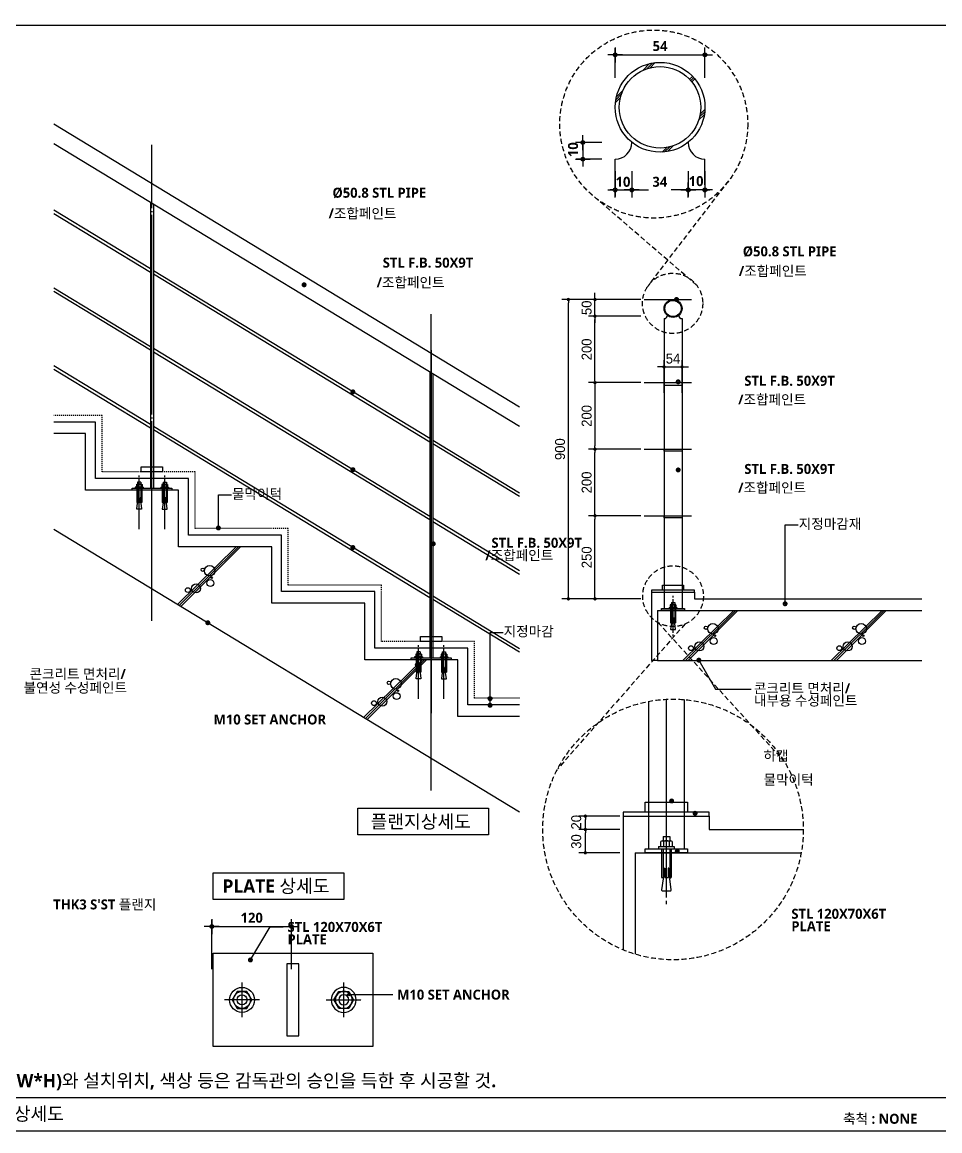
# Model space of a CAD drawing. Header units: millimetres. Extents: x 200 to 163856, y 0 to 163394.
# Drawn here: x 36280 to 39039, y 200 to 3533 of the extents above; entities that cross this region are included whole.
import ezdxf
from ezdxf.enums import TextEntityAlignment as Align

# ---------------------------------------------------------------- set-up
doc = ezdxf.new("R2010")
doc.units = ezdxf.units.MM
doc.header["$LTSCALE"] = 10
for name, pattern in [('CEN', [62, 60, -1, 0, -1]), ('HID', [2.3, 1.5, -0.8]), ('HIDDEN', [2, 1, -1])]:
    doc.linetypes.add(name, pattern=pattern)
doc.layers.get('DEFPOINTS').update_dxf_attribs({"color": 181})
for name, color, linetype in [('A-ANNO-GRA1', 7, 'Continuous'), ('A-ANNO-TEXT010', 7, 'Continuous'), ('A-ANNO-TEXT1', 7, 'Continuous'), ('A-ST-AXIS-DIM', 7, 'Continuous'), ('A-WALL-PATT', 8, 'Continuous'), ('ANCHOR', 1, 'Continuous'), ('ANNO-TEXT010', 7, 'Continuous'), ('CEN', 1, 'CEN'), ('COL', 2, 'Continuous'), ('CONC', 2, 'Continuous'), ('COR', 4, 'Continuous'), ('DIM', 4, 'Continuous'), ('ELE', 8, 'Continuous'), ('FIN', 6, 'Continuous'), ('H', 4, 'HIDDEN'), ('HAT', 5, 'Continuous'), ('LEADER', 7, 'Continuous'), ('SEC2', 2, 'Continuous'), ('STL', 40, 'Continuous'), ('WAL', 3, 'Continuous'), ('WIN', 4, 'Continuous'), ('난간대', 3, 'Continuous')]:
    doc.layers.add(name, color=color, linetype=linetype)
doc.styles.add('2020음성 1차', font='')
doc.styles.add('HY울릉도L', font='')
doc.styles.add('돋움', font='')
doc.styles.get('2020음성 1차').set_extended_font_data('NanumGothic', bold=True)
doc.styles.get('HY울릉도L').set_extended_font_data('HY울릉도L')
doc.styles.get('돋움').set_extended_font_data('Dotum')
doc.dimstyles.new('NDIM10', dxfattribs={"dimscale": 10, "dimtxt": 3, "dimasz": 0.75, "dimexe": 2, "dimexo": 2, "dimgap": 1, "dimtad": 1, "dimdec": 1, "dimdsep": 46, "dimtxsty": '2020음성 1차', "dimblk": 'Z_DOT', "dimcen": 3, "dimdle": 3, "dimclrd": 256, "dimclre": 256, "dimclrt": 3, "dimadec": 0, "dimazin": 0, "dimtfac": 1, "dimtdec": 1, "dimtix": 1, "dimtmove": 2, "dimatfit": 3, "dimfxl": 1, "dimtolj": 1, "dimtzin": 0, "dimlwd": -1, "dimlwe": -1, "dimarcsym": 0})
doc.dimstyles.new('NDIM10-1', dxfattribs={"dimscale": 10, "dimtxt": 3, "dimasz": 1, "dimexe": 2, "dimexo": 1, "dimgap": 1, "dimtad": 1, "dimdec": 0, "dimrnd": 0.25, "dimdsep": 32, "dimtxsty": '돋움', "dimblk1": 'DOT', "dimblk2": 'DOT', "dimsah": 1, "dimcen": 5, "dimclrd": 4, "dimclre": 4, "dimclrt": 3, "dimazin": 0, "dimtfac": 1, "dimtdec": 0, "dimtix": 1, "dimtmove": 2, "dimatfit": 3, "dimldrblk": 'DOT', "dimfxl": 1, "dimarcsym": 0})
doc.dimstyles.new('동영금속-7.5', dxfattribs={"dimscale": 7.5, "dimtxt": 3, "dimasz": 1, "dimexe": 0, "dimexo": 3, "dimgap": 0.9, "dimtad": 1, "dimdec": 0, "dimrnd": 0.25, "dimzin": 0, "dimdsep": 46, "dimlunit": 6, "dimtxsty": 'HY울릉도L', "dimblk": 'ORIGIN2', "dimcen": 5, "dimdle": 2, "dimclrt": 4, "dimadec": 0, "dimazin": 0, "dimtfac": 1, "dimtdec": 0, "dimtix": 1, "dimtmove": 2, "dimatfit": 0, "dimldrblk": 'ORIGIN2', "dimfxl": 1, "dimtolj": 1, "dimtzin": 0, "dimarcsym": 0})

# ---------------------------------------------------------------- blocks, each defined once
blk = doc.blocks.new('Z_DOT')
at = {"layer": 'DIM', "color": 0}
for p, q in [((-3, 0), (3, 0)), ((0, -3), (0, 3))]:
    blk.add_line(p, q, dxfattribs=at)
for radius in [0.75, 0.375]:
    blk.add_circle((0, 0), radius, dxfattribs=at)
blk = doc.blocks.new('*D8412')
at = {"layer": 'A-ST-AXIS-DIM'}
for p, q in [((36849.9, 686.4), (36849.9, 834)), ((37089.9, 686.4), (37089.9, 834)), ((36857.4, 814), (37082.4, 814))]:
    blk.add_line(p, q, dxfattribs=at)
at = {"layer": 'DEFPOINTS', "color": 0}
for p in [(37089.9, 814), (36849.9, 666.4), (37089.9, 666.4)]:
    blk.add_point(p, dxfattribs=at)
at = {"layer": 'A-ST-AXIS-DIM', "linetype": 'ByBlock', "xscale": 7.5, "yscale": 7.5, "zscale": 7.5, "rotation": 180}
blk.add_blockref('Z_DOT', (36849.9, 814), dxfattribs=at)
at = {"layer": 'A-ST-AXIS-DIM', "linetype": 'ByBlock', "xscale": 7.5, "yscale": 7.5, "zscale": 7.5}
blk.add_blockref('Z_DOT', (37089.9, 814), dxfattribs=at)
at = {"layer": 'A-ST-AXIS-DIM', "color": 3, "insert": (36969.9, 840.4), "char_height": 30, "attachment_point": 5, "style": '2020음성 1차'}
blk.add_mtext('\\A1;120', dxfattribs=at)
blk = doc.blocks.new('_Dot')
at = {"color": 0, "linetype": 'ByBlock', "lineweight": -2}
blk.add_line((-0.5, 0), (-1, 0), dxfattribs=at)
at = {"color": 0, "linetype": 'ByBlock', "const_width": 0.5}
blk.add_lwpolyline([(-0.25, 0, 1), (0.25, 0, 1)], format="xyb", close=True, dxfattribs=at)
blk = doc.blocks.new('*D8425')
at = {"layer": 'A-ST-AXIS-DIM', "color": 0, "lineweight": -2}
for p, q in [((38077, 1106), (37953.3, 1106)), ((37973.3, 1046), (37973.3, 1096)), ((38077, 1036), (37953.3, 1036))]:
    blk.add_line(p, q, dxfattribs=at)
at = {"layer": 'DEFPOINTS', "color": 0}
for p in [(37973.3, 1106), (38087, 1106), (38087, 1036)]:
    blk.add_point(p, dxfattribs=at)
at = {"layer": 'A-ST-AXIS-DIM', "color": 0, "linetype": 'ByBlock', "lineweight": -2, "xscale": 10, "yscale": 10, "zscale": 10}
for p, rotation in [((37973.3, 1106), 90), ((37973.3, 1036), 270)]:
    blk.add_blockref('_Dot', p, dxfattribs=dict(at, rotation=rotation))
at = {"layer": 'A-ST-AXIS-DIM', "color": 3, "insert": (37946, 1069.7), "char_height": 30, "attachment_point": 5, "rotation": 90, "style": '돋움'}
blk.add_mtext('30', dxfattribs=at)
blk = doc.blocks.new('*D8426')
at = {"layer": 'A-ST-AXIS-DIM'}
for p, q in [((38063, 3365.1), (38063, 3454.6)), ((38070.5, 3434.6), (38325.5, 3434.6)), ((38333, 3365.1), (38333, 3454.6))]:
    blk.add_line(p, q, dxfattribs=at)
at = {"layer": 'DEFPOINTS', "color": 0}
for p in [(38333, 3434.6), (38063, 3345.1), (38333, 3345.1)]:
    blk.add_point(p, dxfattribs=at)
at = {"layer": 'A-ST-AXIS-DIM', "linetype": 'ByBlock', "xscale": 7.5, "yscale": 7.5, "zscale": 7.5}
for p, rotation in [((38063, 3434.6), 179.9999999997036), ((38333, 3434.6), 359.9999999997036)]:
    blk.add_blockref('Z_DOT', p, dxfattribs=dict(at, rotation=rotation))
at = {"layer": 'A-ST-AXIS-DIM', "color": 3, "insert": (38198, 3461), "char_height": 30, "attachment_point": 5, "style": '2020음성 1차'}
blk.add_mtext('\\A1;54', dxfattribs=at)
blk = doc.blocks.new('*D8427')
at = {"layer": 'A-ST-AXIS-DIM'}
for p, q in [((38022.7, 3171), (37945.8, 3171)), ((37965.8, 3163.5), (37965.8, 3128.5)), ((38022.7, 3121), (37945.8, 3121))]:
    blk.add_line(p, q, dxfattribs=at)
at = {"layer": 'DEFPOINTS', "color": 0}
for p in [(38042.7, 3171), (37965.8, 3121), (38042.7, 3121)]:
    blk.add_point(p, dxfattribs=at)
at = {"layer": 'A-ST-AXIS-DIM', "linetype": 'ByBlock', "xscale": 7.5, "yscale": 7.5, "zscale": 7.5}
for p, rotation in [((37965.8, 3171), 90.0000000010672), ((37965.8, 3121), 270.0000000010672)]:
    blk.add_blockref('Z_DOT', p, dxfattribs=dict(at, rotation=rotation))
at = {"layer": 'A-ST-AXIS-DIM', "color": 3, "insert": (37936.5, 3149.6), "char_height": 30, "attachment_point": 5, "rotation": 90, "style": '2020음성 1차'}
blk.add_mtext('\\A1;10', dxfattribs=at)
blk = doc.blocks.new('*D8428')
at = {"layer": 'A-ST-AXIS-DIM'}
for p, q in [((38063, 3085.4), (38063, 3008.5)), ((38113, 3085.4), (38113, 3008.5)), ((38055.5, 3028.5), (38048, 3028.5)), ((38063, 3028.5), (38113, 3028.5)), ((38120.5, 3028.5), (38128, 3028.5))]:
    blk.add_line(p, q, dxfattribs=at)
at = {"layer": 'DEFPOINTS', "color": 0}
for p in [(38063, 3105.4), (38113, 3105.4), (38113, 3028.5)]:
    blk.add_point(p, dxfattribs=at)
at = {"layer": 'A-ST-AXIS-DIM', "linetype": 'ByBlock', "xscale": 7.5, "yscale": 7.5, "zscale": 7.5}
for p, rotation in [((38063, 3028.5), 1.600825586721738e-09), ((38113, 3028.5), 180.0000000016008)]:
    blk.add_blockref('Z_DOT', p, dxfattribs=dict(at, rotation=rotation))
at = {"layer": 'A-ST-AXIS-DIM', "color": 3, "insert": (38086.5, 3052.8), "char_height": 30, "attachment_point": 5, "rotation": 0, "style": '2020음성 1차'}
blk.add_mtext('\\A1;10', dxfattribs=at)
blk = doc.blocks.new('*D8429')
at = {"layer": 'A-ST-AXIS-DIM'}
for p, q in [((38283, 3085.4), (38283, 3008.5)), ((38333, 3085.4), (38333, 3008.5)), ((38275.5, 3028.5), (38268, 3028.5)), ((38333, 3028.5), (38283, 3028.5)), ((38340.5, 3028.5), (38348, 3028.5))]:
    blk.add_line(p, q, dxfattribs=at)
at = {"layer": 'DEFPOINTS', "color": 0}
for p in [(38283, 3105.4), (38333, 3105.4), (38283, 3028.5)]:
    blk.add_point(p, dxfattribs=at)
at = {"layer": 'A-ST-AXIS-DIM', "linetype": 'ByBlock', "xscale": 7.5, "yscale": 7.5, "zscale": 7.5}
for p, rotation in [((38283, 3028.5), 359.9999999983992), ((38333, 3028.5), 179.9999999983992)]:
    blk.add_blockref('Z_DOT', p, dxfattribs=dict(at, rotation=rotation))
at = {"layer": 'A-ST-AXIS-DIM', "color": 3, "insert": (38306.4, 3054.9), "char_height": 30, "attachment_point": 5, "rotation": 360, "style": '2020음성 1차'}
blk.add_mtext('\\A1;10', dxfattribs=at)
blk = doc.blocks.new('*D8430')
at = {"layer": 'A-ST-AXIS-DIM'}
for p, q in [((38113, 3085.4), (38113, 3008.5)), ((38283, 3085.4), (38283, 3008.5)), ((38120.5, 3028.5), (38163.2, 3028.5)), ((38275.5, 3028.5), (38231.1, 3028.5))]:
    blk.add_line(p, q, dxfattribs=at)
at = {"layer": 'DEFPOINTS', "color": 0}
for p in [(38113, 3105.4), (38283, 3105.4), (38283, 3028.5)]:
    blk.add_point(p, dxfattribs=at)
at = {"layer": 'A-ST-AXIS-DIM', "linetype": 'ByBlock', "xscale": 7.5, "yscale": 7.5, "zscale": 7.5, "rotation": 180}
blk.add_blockref('Z_DOT', (38113, 3028.5), dxfattribs=at)
at = {"layer": 'A-ST-AXIS-DIM', "linetype": 'ByBlock', "xscale": 7.5, "yscale": 7.5, "zscale": 7.5}
blk.add_blockref('Z_DOT', (38283, 3028.5), dxfattribs=at)
at = {"layer": 'A-ST-AXIS-DIM', "color": 3, "insert": (38197.2, 3052.8), "char_height": 30, "attachment_point": 5, "style": '2020음성 1차'}
blk.add_mtext('\\A1;34', dxfattribs=at)
blk = doc.blocks.new('*D8431')
at = {"layer": 'A-ST-AXIS-DIM', "color": 0, "lineweight": -2}
for p, q in [((38077, 1146), (37953.3, 1146)), ((37973.3, 1116), (37973.3, 1136)), ((38077, 1106), (37953.3, 1106))]:
    blk.add_line(p, q, dxfattribs=at)
at = {"layer": 'DEFPOINTS', "color": 0}
for p in [(37973.3, 1146), (38087, 1146), (38087, 1106)]:
    blk.add_point(p, dxfattribs=at)
at = {"layer": 'A-ST-AXIS-DIM', "color": 0, "linetype": 'ByBlock', "lineweight": -2, "xscale": 10, "yscale": 10, "zscale": 10}
for p, rotation in [((37973.3, 1146), 90), ((37973.3, 1106), 270)]:
    blk.add_blockref('_Dot', p, dxfattribs=dict(at, rotation=rotation))
at = {"layer": 'A-ST-AXIS-DIM', "color": 3, "insert": (37946, 1127.7), "char_height": 30, "attachment_point": 5, "rotation": 90, "style": '돋움'}
blk.add_mtext('20', dxfattribs=at)
blk = doc.blocks.new('A$C42773DD3')
at = {"layer": 'ANCHOR', "color": 1}
for p, q in [((11.8, 166.7), (11.8, 171.7)), ((11.8, 50), (11.8, 55))]:
    blk.add_line(p, q, dxfattribs=at)
at = {"layer": 'ANCHOR'}
for p, q in [((6.8, 151.7), (6.8, 145)), ((6.8, 151.7), (16.8, 151.7)), ((16.8, 151.7), (16.8, 145)), ((0, 136.4), (23.7, 136.4)), ((0, 136.4), (0, 133.1)), ((3.2, 144.1), (3.2, 137.2)), ((5.4, 145), (18.3, 145)), ((7.5, 144.1), (7.5, 137.2)), ((16.1, 144.1), (16.1, 137.2)), ((20.4, 144.1), (20.4, 137.2)), ((23.7, 136.4), (23.7, 133.1)), ((0, 133.1), (23.7, 133.1))]:
    blk.add_line(p, q, dxfattribs=at)
at = {"layer": 'ANCHOR', "color": 1, "linetype": 'CEN'}
blk.add_line((11.8, 60), (11.8, 161.7), dxfattribs=at)
at = {"layer": 'ANCHOR', "linetype": 'HID', "ltscale": 10}
for p, q in [((4.5, 133.1), (4.5, 90.1)), ((6.8, 133.1), (6.8, 87.8)), ((16.8, 133.1), (16.8, 87.8)), ((19.2, 133.1), (19.2, 90.1)), ((8, 104.1), (8, 90.1)), ((8, 104.1), (9.3, 104.1)), ((9.3, 104.1), (9.3, 90.1)), ((15.7, 104.1), (14.4, 104.1)), ((14.4, 104.1), (14.4, 90.1)), ((15.7, 104.1), (15.7, 90.1)), ((4.5, 90.1), (8, 90.1)), ((6.8, 87.8), (4.6, 71.2)), ((9.3, 90.1), (14.4, 90.1)), ((15.7, 90.1), (19.2, 90.1)), ((19, 71.2), (16.8, 87.8)), ((5.7, 70), (18, 70))]:
    blk.add_line(p, q, dxfattribs=at)
at = {"layer": 'ANCHOR'}
for centre, radius, start, end in [((5.4, 141.8), 3.12, 46.3972, 133.6028), ((5.4, 139.5), 3.12, 226.3972, 313.6028), ((11.8, 133.8), 11.2, 67.3801, 112.6199), ((11.8, 147.5), 11.2, 247.3801, 292.6199), ((18.3, 141.8), 3.12, 46.3972, 133.6028), ((18.3, 139.5), 3.12, 226.3972, 313.6028)]:
    blk.add_arc(centre, radius, start, end, dxfattribs=at)
at = {"layer": 'ANCHOR', "linetype": 'HID', "ltscale": 10}
for centre, start, end in [((5.7, 71.1), 172.4472, 270), ((18, 71.1), 270, 7.5528)]:
    blk.add_arc(centre, 1.08, start, end, dxfattribs=at)
blk = doc.blocks.new('A$C1A407858')
at = {"layer": 'ANCHOR', "color": 1, "linetype": 'CEN', "ltscale": 0.002}
for p, q in [((28, 56), (28, 0)), ((0, 28), (56, 28))]:
    blk.add_line(p, q, dxfattribs=at)
at = {"layer": 'ANCHOR'}
blk.add_lwpolyline([(20.1, 41.6), (12.3, 28), (20.1, 14.4), (35.9, 14.4), (43.7, 28), (35.9, 41.6)], close=True, dxfattribs=at)
for radius in [20, 13.6, 8]:
    blk.add_circle((28, 28), radius, dxfattribs=at)
blk = doc.blocks.new('_Origin2')
at = {"color": 0, "linetype": 'ByBlock', "lineweight": -2}
blk.add_line((-0.5, 0), (-1, 0), dxfattribs=at)
for radius in [0.5, 0.25]:
    blk.add_circle((0, 0), radius, dxfattribs=at)
blk = doc.blocks.new('*D9523')
at = {"layer": 'A-ST-AXIS-DIM', "color": 0, "lineweight": -2}
for p, q in [((38002.3, 2709.2), (38002.3, 2719.2)), ((38139.9, 2699.2), (37982.3, 2699.2)), ((38002.3, 2649.2), (38002.3, 2699.2)), ((38139.9, 2649.2), (37982.3, 2649.2)), ((38002.3, 2639.2), (38002.3, 2629.2))]:
    blk.add_line(p, q, dxfattribs=at)
at = {"layer": 'DEFPOINTS', "color": 0}
for p in [(38002.3, 2699.2), (38149.9, 2699.2), (38149.9, 2649.2)]:
    blk.add_point(p, dxfattribs=at)
at = {"layer": 'A-ST-AXIS-DIM', "color": 0, "linetype": 'ByBlock', "lineweight": -2, "xscale": 10, "yscale": 10, "zscale": 10}
for p, rotation in [((38002.3, 2699.2), 270), ((38002.3, 2649.2), 90)]:
    blk.add_blockref('_Dot', p, dxfattribs=dict(at, rotation=rotation))
at = {"layer": 'A-ST-AXIS-DIM', "color": 3, "insert": (37977.3, 2674.2), "char_height": 30, "attachment_point": 5, "rotation": 90, "style": '돋움'}
blk.add_mtext('50', dxfattribs=at)
blk = doc.blocks.new('*D9524')
at = {"layer": 'A-ST-AXIS-DIM', "color": 0, "lineweight": -2}
for p, q in [((38139.9, 2649.2), (37982.3, 2649.2)), ((38002.3, 2459.2), (38002.3, 2639.2)), ((38139.9, 2449.2), (37982.3, 2449.2))]:
    blk.add_line(p, q, dxfattribs=at)
at = {"layer": 'DEFPOINTS', "color": 0}
for p in [(38002.3, 2649.2), (38149.9, 2649.2), (38149.9, 2449.2)]:
    blk.add_point(p, dxfattribs=at)
at = {"layer": 'A-ST-AXIS-DIM', "color": 0, "linetype": 'ByBlock', "lineweight": -2, "xscale": 10, "yscale": 10, "zscale": 10}
for p, rotation in [((38002.3, 2649.2), 90), ((38002.3, 2449.2), 270)]:
    blk.add_blockref('_Dot', p, dxfattribs=dict(at, rotation=rotation))
at = {"layer": 'A-ST-AXIS-DIM', "color": 3, "insert": (37977.3, 2549.2), "char_height": 30, "attachment_point": 5, "rotation": 90, "style": '돋움'}
blk.add_mtext('200', dxfattribs=at)
blk = doc.blocks.new('*D9525')
at = {"layer": 'A-ST-AXIS-DIM', "color": 0, "lineweight": -2}
for p, q in [((38139.9, 2049.2), (37982.3, 2049.2)), ((38002.3, 1809.2), (38002.3, 2039.2)), ((38139.9, 1799.2), (37982.3, 1799.2))]:
    blk.add_line(p, q, dxfattribs=at)
at = {"layer": 'DEFPOINTS', "color": 0}
for p in [(38002.3, 2049.2), (38149.9, 2049.2), (38149.9, 1799.2)]:
    blk.add_point(p, dxfattribs=at)
at = {"layer": 'A-ST-AXIS-DIM', "color": 0, "linetype": 'ByBlock', "lineweight": -2, "xscale": 10, "yscale": 10, "zscale": 10}
for p, rotation in [((38002.3, 2049.2), 90), ((38002.3, 1799.2), 270)]:
    blk.add_blockref('_Dot', p, dxfattribs=dict(at, rotation=rotation))
at = {"layer": 'A-ST-AXIS-DIM', "color": 3, "insert": (37977.3, 1924.2), "char_height": 30, "attachment_point": 5, "rotation": 90, "style": '돋움'}
blk.add_mtext('250', dxfattribs=at)
blk = doc.blocks.new('*D9526')
at = {"layer": 'A-ST-AXIS-DIM', "color": 0, "lineweight": -2}
for p, q in [((38139.9, 2699.2), (37902.3, 2699.2)), ((37922.3, 1809.2), (37922.3, 2689.2)), ((38059.9, 1799.2), (37902.3, 1799.2))]:
    blk.add_line(p, q, dxfattribs=at)
at = {"layer": 'DEFPOINTS', "color": 0}
for p in [(37922.3, 2699.2), (38149.9, 2699.2), (38069.9, 1799.2)]:
    blk.add_point(p, dxfattribs=at)
at = {"layer": 'A-ST-AXIS-DIM', "color": 0, "linetype": 'ByBlock', "lineweight": -2, "xscale": 10, "yscale": 10, "zscale": 10}
for p, rotation in [((37922.3, 2699.2), 90), ((37922.3, 1799.2), 270)]:
    blk.add_blockref('_Dot', p, dxfattribs=dict(at, rotation=rotation))
at = {"layer": 'A-ST-AXIS-DIM', "color": 3, "insert": (37897.3, 2249.2), "char_height": 30, "attachment_point": 5, "rotation": 90, "style": '돋움'}
blk.add_mtext('900', dxfattribs=at)
blk = doc.blocks.new('*D9527')
at = {"layer": 'A-ST-AXIS-DIM', "color": 0, "lineweight": -2}
for p, q in [((38210, 2418.9), (38210, 2516.4)), ((38264, 2418.9), (38264, 2516.4)), ((38200, 2496.4), (38190, 2496.4)), ((38210, 2496.4), (38264, 2496.4)), ((38274, 2496.4), (38284, 2496.4))]:
    blk.add_line(p, q, dxfattribs=at)
at = {"layer": 'DEFPOINTS', "color": 0}
for p in [(38264, 2496.4), (38210, 2408.9), (38264, 2408.9)]:
    blk.add_point(p, dxfattribs=at)
at = {"layer": 'A-ST-AXIS-DIM', "color": 0, "linetype": 'ByBlock', "lineweight": -2, "xscale": 10, "yscale": 10, "zscale": 10}
blk.add_blockref('_Dot', (38210, 2496.4), dxfattribs=at)
at = {"layer": 'A-ST-AXIS-DIM', "color": 0, "linetype": 'ByBlock', "lineweight": -2, "xscale": 10, "yscale": 10, "zscale": 10, "rotation": 180}
blk.add_blockref('_Dot', (38264, 2496.4), dxfattribs=at)
at = {"layer": 'A-ST-AXIS-DIM', "color": 3, "insert": (38237, 2521.4), "char_height": 30, "attachment_point": 5, "style": '돋움'}
blk.add_mtext('54', dxfattribs=at)
blk = doc.blocks.new('*D9528')
at = {"layer": 'A-ST-AXIS-DIM', "color": 0, "lineweight": -2}
for p, q in [((38139.9, 2449.2), (37982.3, 2449.2)), ((38002.3, 2439.2), (38002.3, 2259.2)), ((38139.9, 2249.2), (37982.3, 2249.2))]:
    blk.add_line(p, q, dxfattribs=at)
at = {"layer": 'DEFPOINTS', "color": 0}
for p in [(38149.9, 2449.2), (38002.3, 2249.2), (38149.9, 2249.2)]:
    blk.add_point(p, dxfattribs=at)
at = {"layer": 'A-ST-AXIS-DIM', "color": 0, "linetype": 'ByBlock', "lineweight": -2, "xscale": 10, "yscale": 10, "zscale": 10}
for p, rotation in [((38002.3, 2449.2), 90), ((38002.3, 2249.2), 270)]:
    blk.add_blockref('_Dot', p, dxfattribs=dict(at, rotation=rotation))
at = {"layer": 'A-ST-AXIS-DIM', "color": 3, "insert": (37977.3, 2349.2), "char_height": 30, "attachment_point": 5, "rotation": 90, "style": '돋움'}
blk.add_mtext('200', dxfattribs=at)
blk = doc.blocks.new('*D9529')
at = {"layer": 'A-ST-AXIS-DIM', "color": 0, "lineweight": -2}
for p, q in [((38139.9, 2249.2), (37982.3, 2249.2)), ((38002.3, 2059.2), (38002.3, 2239.2)), ((38139.9, 2049.2), (37982.3, 2049.2))]:
    blk.add_line(p, q, dxfattribs=at)
at = {"layer": 'DEFPOINTS', "color": 0}
for p in [(38002.3, 2249.2), (38149.9, 2249.2), (38149.9, 2049.2)]:
    blk.add_point(p, dxfattribs=at)
at = {"layer": 'A-ST-AXIS-DIM', "color": 0, "linetype": 'ByBlock', "lineweight": -2, "xscale": 10, "yscale": 10, "zscale": 10}
for p, rotation in [((38002.3, 2249.2), 90), ((38002.3, 2049.2), 270)]:
    blk.add_blockref('_Dot', p, dxfattribs=dict(at, rotation=rotation))
at = {"layer": 'A-ST-AXIS-DIM', "color": 3, "insert": (37977.3, 2149.2), "char_height": 30, "attachment_point": 5, "rotation": 90, "style": '돋움'}
blk.add_mtext('200', dxfattribs=at)

msp = doc.modelspace()

# ---------------------------------------------------------------- linework, layer by layer
at = {"layer": 'A-ANNO-GRA1'}
for p, q in [((33800, 3523.92833), (40894.9654, 3523.92833)), ((33800, 300), (40894.9654, 300))]:
    msp.add_line(p, q, dxfattribs=at)
at = {"layer": 'A-ANNO-TEXT010'}
for points in [[(38248.90442, 2451.71007, 7.5, 7.5, 1.0323013935), (38256.16974, 2451.71007, 7.5, 7.5, 1.0323013935), (38248.90442, 2451.71007, 0, 0, 0), (38440.82156, 2451.71007, 0, 0, 0), (38440.82156, 2451.71007, 0, 0, 0)], [(38248.90442, 2186.74261, 7.5, 7.5, 1.0323013935), (38256.16974, 2186.74261, 7.5, 7.5, 1.0323013935), (38248.90442, 2186.74261, 0, 0, 0), (38440.82156, 2186.74261, 0, 0, 0), (38440.82156, 2186.74261, 0, 0, 0)], [(36871.77607, 2015.48275, 7.5, 7.5, -1.0104855987), (36867.70267, 2009.27823, 7.5, 7.5, -1.0104855987), (36871.77607, 2015.48275, 0, 0, 0), (36871.77607, 2015.48275, 0, 0, 0), (36871.77607, 2015.48275, 0, 0, 0)], [(37519.68495, 1964.76968, 7.5, 7.5, 1), (37512.18495, 1964.76968, 7.5, 7.5, 1), (37519.68495, 1964.76968, 0, 0, 0), (37680.33647, 1964.76968, 0, 0, 0), (37680.33647, 1964.76968, 0, 0, 0)], [(38576.10313, 1787.5406, 7.5, 7.5, -1.0104855987), (38572.02974, 1781.33607, 7.5, 7.5, -1.0104855987), (38576.10313, 1787.5406, 0, 0, 0), (38576.10313, 1787.5406, 0, 0, 0), (38576.10313, 1787.5406, 0, 0, 0)], [(36835.13795, 1724.78351, 7.5, 7.5, -1), (36840.53998, 1729.98621, 7.5, 7.5, -1), (36835.13795, 1724.78351, 0, 0, 0), (36756.59664, 1577.74394, 0, 0, 0), (36671.6378, 1577.74394, 0, 0, 0)], [(37465.08559, 1598.15264, 7.5, 7.5, -1), (37470.48762, 1603.35534, 7.5, 7.5, -1), (37465.08559, 1598.15264, 0, 0, 0), (37386.54428, 1451.11307, 0, 0, 0), (37301.58544, 1451.11307, 0, 0, 0)], [(38316.71891, 1611.69207, 7.5, 7.5, 1), (38312.64552, 1617.98948, 7.5, 7.5, 1), (38316.71891, 1611.69207, 0, 0, 0), (38316.71891, 1611.69207, 0, 0, 0), (38316.71891, 1611.69207, 0, 0, 0)], [(38316.71891, 1611.69207, 7.5, 7.5, 1), (38312.64552, 1617.98948, 7.5, 7.5, 1), (38316.71891, 1611.69207, 0, 0, 0), (38316.71891, 1611.69207, 0, 0, 0), (38316.71891, 1611.69207, 0, 0, 0)], [(37688.68657, 1502.37751, 7.5, 7.5, -1.0104855987), (37684.61318, 1496.17298, 7.5, 7.5, -1.0104855987), (37688.68657, 1502.37751, 0, 0, 0), (37688.68657, 1502.37751, 0, 0, 0), (37688.68657, 1502.37751, 0, 0, 0)], [(37688.68657, 1482.37751, 7.5, 7.5, -1.0104855987), (37684.61318, 1476.17298, 7.5, 7.5, -1.0104855987), (37688.68657, 1482.37751, 0, 0, 0), (37688.68657, 1482.37751, 0, 0, 0), (37688.68657, 1482.37751, 0, 0, 0)], [(38234.83152, 1194.72651, 7.5, 7.5, -1), (38230.75813, 1188.42909, 7.5, 7.5, -1), (38234.83152, 1194.72651, 0, 0, 0), (38305.04837, 1326.35074, 0, 0, 0), (38501.99735, 1326.35074, 0, 0, 0)], [(38305.45988, 1157.6945, 7.5, 7.5, -1), (38301.38649, 1151.39708, 7.5, 7.5, -1), (38305.45988, 1157.6945, 0, 0, 0), (38357.26708, 1254.57112, 0, 0, 0), (38501.99735, 1254.57112, 0, 0, 0)], [(38251.81783, 1037.2912, 7.5, 7.5, 1), (38247.74443, 1043.58862, 7.5, 7.5, 1), (38251.81783, 1037.2912, 0, 0, 0), (38356.2761, 852.63675, 0, 0, 0), (38579.85494, 852.63675, 0, 0, 0)], [(36224.33683, 799.6601, 7.5, 7.5, -1), (36220.26343, 793.36268, 7.5, 7.5, -1), (36224.33683, 799.6601, 0, 0, 0), (36276.98123, 881.04774, 0, 0, 0), (36367.47484, 881.04774, 0, 0, 0)], [(36968.00386, 716.75397, 7.5, 7.5, -1.0104855987), (36963.93046, 710.54944, 7.5, 7.5, -1.0104855987), (36968.00386, 716.75397, 0, 0, 0), (36968.00386, 716.75397, 0, 0, 0), (36968.00386, 716.75397, 0, 0, 0)]]:
    msp.add_lwpolyline(points, format="xyseb", dxfattribs=at)
at = {"layer": 'A-ANNO-TEXT1'}
for points in [[(37289.00974, 1169.58621), (37682.49918, 1169.58621), (37682.49918, 1089.58621), (37289.00974, 1089.58621)], [(36853.75071, 975.72007), (37247.24015, 975.72007), (37247.24015, 895.72007), (36853.75071, 895.72007)]]:
    msp.add_lwpolyline(points, close=True, dxfattribs=at)
at = {"layer": 'A-ST-AXIS-DIM', "linetype": 'HID'}
for p, q in [((38157.7188, 2733.74121), (38407.78732, 3060.59118)), ((38307.90048, 2742.40284), (37981.05878, 3024.93579)), ((38272.97855, 1723.34942), (37890.18757, 1288.25085)), ((38191.79979, 1727.93561), (38570.38639, 1311.78569))]:
    msp.add_line(p, q, dxfattribs=at)
for centre, radius in [((38179.06683, 3226.5488), 282.58626), ((38235.71891, 2687.62879), 90.61112), ((38237, 1807.25737), 91.29622), ((38237, 1106), 391.7834)]:
    msp.add_circle(centre, radius, dxfattribs=at)
at = {"layer": 'A-WALL-PATT'}
for p, q in [((38166.39871, 3408.24952), (38146.12904, 3387.97985)), ((38175.2967, 3410.07644), (38158.01161, 3392.79134)), ((38183.50956, 3411.21823), (38168.08229, 3395.79096)), ((38295.81546, 3370.02328), (38286.97354, 3361.18136)), ((38299.19638, 3366.33312), (38290.33864, 3357.47538)), ((38302.44553, 3362.51121), (38293.55833, 3353.62402)), ((38079.18942, 3306.89809), (38063.76215, 3291.47082)), ((38082.18904, 3316.96877), (38064.90394, 3299.68368)), ((38087.00053, 3328.85134), (38066.73086, 3308.58167)), ((38332.8421, 3270.80949), (38318.80257, 3256.76996)), ((38331.1809, 3255.00615), (38314.07894, 3237.90419)), ((38332.27409, 3263.17041), (38316.97003, 3247.86635)), ((38218.21042, 3156.17781), (38204.17089, 3142.13828)), ((38227.11403, 3158.01035), (38211.80997, 3142.70629)), ((38237.07619, 3160.90144), (38219.97423, 3143.79948))]:
    msp.add_line(p, q, dxfattribs=at)
at = {"layer": 'ANCHOR', "color": 1, "linetype": 'CEN'}
for p, q in [((36631.67755, 2008.71077), (36631.67755, 2160.4312)), ((36708.17755, 2008.71077), (36708.17755, 2160.4312)), ((37471.67755, 1498.71077), (37471.67755, 1650.4312)), ((37548.17755, 1498.71077), (37548.17755, 1650.4312))]:
    msp.add_line(p, q, dxfattribs=at)
at = {"layer": 'ANNO-TEXT010'}
for points in [[(37127.42511, 2747.06519, 7.5, 7.5, -1), (37127.42511, 2739.56519, 7.5, 7.5, -1), (37127.42511, 2747.06519, 0, 0, 0), (37127.42511, 3015.6363, 0, 0, 0), (37206.59782, 3015.6363, 0, 0, 0)], [(38250.10555, 2701.97235, 7.5, 7.5, -1), (38245.1608, 2696.33325, 7.5, 7.5, -1), (38250.10555, 2701.97235, 0, 0, 0), (38370.61967, 2839.40899, 0, 0, 0), (38440.61201, 2839.40899, 0, 0, 0)], [(37274.2401, 1957.19027, 7.5, 7.5, -1), (37274.2401, 1949.69027, 7.5, 7.5, -1), (37274.2401, 1957.19027, 0, 0, 0), (37274.2401, 2806.85916, 0, 0, 0), (37353.41281, 2806.85916, 0, 0, 0)], [(37274.2401, 2425.14282, 7.5, 7.5, -1), (37274.2401, 2417.64282, 7.5, 7.5, -1), (37274.2401, 2425.14282, 0, 0, 0), (37274.2401, 2425.14282, 0, 0, 0), (37274.2401, 2425.14282, 0, 0, 0)], [(37274.2401, 2191.16655, 7.5, 7.5, -1), (37274.2401, 2183.66655, 7.5, 7.5, -1), (37274.2401, 2191.16655, 0, 0, 0), (37274.2401, 2191.16655, 0, 0, 0), (37274.2401, 2191.16655, 0, 0, 0)]]:
    msp.add_lwpolyline(points, format="xyseb", dxfattribs=at)
at = {"layer": 'CEN'}
for p, q in [((36669.92755, 1733.47425), (36669.92755, 3163.97137)), ((38149.87955, 2699.1528), (38292.70651, 2699.1528)), ((37509.92755, 1223.47425), (37509.92755, 2654.96274)), ((38149.87955, 2449.1528), (38292.70651, 2449.1528)), ((38149.87955, 2249.1528), (38292.70651, 2249.1528)), ((38149.87955, 2049.1528), (38292.70651, 2049.1528)), ((38217, 939.6167), (38217, 1497.27258))]:
    msp.add_line(p, q, dxfattribs=at)
at = {"layer": 'COL', "ltscale": 0.3}
msp.add_line((37774.92755, 1158.04145), (36374.92755, 2008.04145), dxfattribs=at)
msp.add_lwpolyline([(37774.92755, 1445.84509), (37589.92755, 1445.84509), (37589.92755, 1615.84509), (37309.92755, 1615.84509), (37309.92755, 1785.84509), (37029.92755, 1785.84509), (37029.92755, 1955.84509), (36749.92755, 1955.84509), (36749.92755, 2125.84509), (36469.92755, 2125.84509), (36469.92755, 2295.84509), (36374.92755, 2295.84509)], dxfattribs=at)
at = {"layer": 'CONC'}
for p, q in [((38190, 1764.1528), (38985.57731, 1764.1528)), ((38190, 1764.1528), (38190, 1614.1528)), ((38190, 1614.1528), (38985.57731, 1614.1528)), ((38123, 1036), (38622.47923, 1036)), ((38123, 1036), (38123, 731.16906))]:
    msp.add_line(p, q, dxfattribs=at)
at = {"layer": 'COR', "ltscale": 0.3}
for points in [[(37774.92755, 1480.84509), (37619.92755, 1480.84509), (37619.92755, 1650.84509), (37339.92755, 1650.84509), (37339.92755, 1820.84509), (37059.92755, 1820.84509), (37059.92755, 1990.84509), (36779.92755, 1990.84509), (36779.92755, 2160.84509), (36499.92755, 2160.84509), (36499.92755, 2330.84509), (36374.92755, 2330.84509)], [(38301.5, 1819.1528), (38301.5, 1799.1528), (38985.57731, 1799.1528)], [(38346, 1146), (38346, 1106), (38628.7834, 1106)]]:
    msp.add_lwpolyline(points, dxfattribs=at)
at = {"layer": 'DEFPOINTS'}
msp.add_lwpolyline([(33800, 200), (40894.9654, 200), (40894.9654, 5740), (33800, 5740)], close=True, dxfattribs=at)
at = {"layer": 'ELE'}
for p, q in [((38210, 2641.6528), (38210, 1770.1528)), ((38264, 2641.6528), (38264, 1770.1528)), ((38163, 1490.73138), (38163, 1048)), ((38271, 1496.30531), (38271, 1048))]:
    msp.add_line(p, q, dxfattribs=at)
for radius in [27, 24.5]:
    msp.add_circle((38237, 2672.1528), radius, dxfattribs=at)
for centre, start, end in [((38210, 2651.6528), 270, 0), ((38264, 2651.6528), 180, 270)]:
    msp.add_arc(centre, 10, start, end, dxfattribs=at)
at = {"layer": 'FIN'}
for p, q in [((38172, 1819.1528), (38172, 1614.1528)), ((38190, 1614.1528), (38172, 1614.1528)), ((38087, 1146), (38087, 744.06874))]:
    msp.add_line(p, q, dxfattribs=at)
at = {"layer": 'H', "ltscale": 0.3}
msp.add_lwpolyline([(37774.92755, 1500.84509), (37639.92755, 1500.84509), (37639.92755, 1670.84509), (37359.92755, 1670.84509), (37359.92755, 1840.84509), (37079.92755, 1840.84509), (37079.92755, 2010.84509), (36799.92755, 2010.84509), (36799.92755, 2180.84509), (36519.92755, 2180.84509), (36519.92755, 2350.84509), (36374.92755, 2350.84509)], dxfattribs=at)
at = {"layer": 'HAT'}
for p, q in [((36746.42452, 1782.48972), (36923.29635, 1955.84509)), ((36751.70317, 1779.28483), (36929.71803, 1955.84509)), ((36757.03254, 1776.04914), (36935.99443, 1955.84509)), ((38266.43073, 1614.1528), (38419.47344, 1764.1528)), ((38274.65935, 1614.1528), (38425.89512, 1764.1528)), ((38282.86736, 1614.1528), (38432.17152, 1764.1528)), ((38712.62328, 1614.1528), (38865.66599, 1764.1528)), ((38720.8519, 1614.1528), (38872.08767, 1764.1528)), ((38729.05992, 1614.1528), (38878.36408, 1764.1528)), ((37306.42452, 1442.48972), (37483.29635, 1615.84509)), ((37311.70317, 1439.28483), (37489.71803, 1615.84509)), ((37317.03254, 1436.04914), (37495.99443, 1615.84509))]:
    msp.add_line(p, q, dxfattribs=at)
for centre, radius in [((36822.56021, 1886.78094), 5.09902), ((36843.57995, 1883.80068), 15.81139), ((36802.6435, 1830.55942), 13.60147), ((36845.7185, 1846.83172), 10.29563), ((36849.59993, 1862.83172), 2.23607), ((36777.6435, 1825.55942), 7.28011), ((38335.86973, 1712.30092), 5.09902), ((38356.88947, 1709.32066), 15.81139), ((38782.06228, 1712.30092), 5.09902), ((38803.08202, 1709.32066), 15.81139), ((38315.95302, 1656.0794), 13.60147), ((38359.02802, 1672.3517), 10.29563), ((38362.90945, 1688.3517), 2.23607), ((38762.14557, 1656.0794), 13.60147), ((38805.22057, 1672.3517), 10.29563), ((38809.102, 1688.3517), 2.23607), ((38290.95302, 1651.0794), 7.28011), ((38737.14557, 1651.0794), 7.28011), ((37382.56021, 1546.78094), 5.09902), ((37403.57995, 1543.80068), 15.81139), ((37362.6435, 1490.55942), 13.60147), ((37405.7185, 1506.83172), 10.29563), ((37409.59993, 1522.83172), 2.23607), ((37337.6435, 1485.55942), 7.28011)]:
    msp.add_circle(centre, radius, dxfattribs=at)
at = {"layer": 'LEADER'}
for p, q in [((36869.7753, 2013.11148), (36869.7753, 2111.98575)), ((36869.7753, 2111.98575), (36908.8885, 2111.98575)), ((38574.10237, 1785.16932), (38574.10237, 2021.8391)), ((38574.10237, 2021.8391), (38613.21556, 2021.8391)), ((37686.68581, 1480.84509), (37686.68581, 1698.5729)), ((37686.68581, 1698.5729), (37725.799, 1698.5729)), ((36966.00309, 714.3827), (37025.40391, 813.25697)), ((37025.40391, 813.25697), (37064.5171, 813.25697))]:
    msp.add_line(p, q, dxfattribs=at)
at = {"layer": 'LEADER', "const_width": 3.75}
msp.add_lwpolyline([(38313.03469, 1614.66564, -1), (38316.78469, 1614.66564, -1)], format="xyb", close=True, dxfattribs=at)
msp.add_lwpolyline([(38313.03469, 1614.66564, -1), (38316.78469, 1614.66564, -1)], format="xyb", close=True, dxfattribs=at)
at = {"layer": 'LEADER'}
msp.add_lwpolyline([(38314.90969, 1614.66564), (38364.77814, 1527.54792), (38472.18275, 1527.54792)], dxfattribs=at)
at = {"layer": 'SEC2', "color": 2}
for radius in [135, 122.5]:
    msp.add_circle((38197.98395, 3276.99643), radius, dxfattribs=at)
at = {"layer": 'STL', "color": 6}
for points in [[(38210, 2449.1528), (38264, 2449.1528), (38264, 2440.1528), (38210, 2440.1528)], [(38210, 2249.1528), (38264, 2249.1528), (38264, 2243.1528), (38210, 2243.1528)], [(38210, 2049.1528), (38264, 2049.1528), (38264, 2043.1528), (38210, 2043.1528)]]:
    msp.add_lwpolyline(points, close=True, dxfattribs=at)
at = {"layer": 'WAL'}
for p, q in [((38062.98395, 3043.99406), (38062.98395, 3120.99643)), ((38332.98395, 3043.99406), (38332.98395, 3120.99643))]:
    msp.add_line(p, q, dxfattribs=at)
for points in [[(38301.5, 1819.1528), (38301.5, 1825.1528), (38172.5, 1825.1528), (38172.5, 1819.1528), (38301.5, 1819.1528)], [(38346, 1146), (38346, 1158), (38087, 1158), (38087, 1146), (38346, 1146)]]:
    msp.add_lwpolyline(points, dxfattribs=at)
for centre, start, end in [((38062.98395, 3170.99643), 270, 0), ((38332.98395, 3170.99643), 180, 270)]:
    msp.add_arc(centre, 50, start, end, dxfattribs=at)
at = {"layer": 'WIN'}
for p, q in [((37774.92755, 2375.89808), (36374.92755, 3225.89808)), ((37774.92755, 2317.40401), (36374.92755, 3167.40401)), ((36665.42755, 2791.02901), (36374.92755, 2967.40401)), ((36665.42755, 2780.50008), (36374.92755, 2956.87508)), ((37505.42755, 2281.02901), (36674.42755, 2785.56473)), ((37505.42755, 2270.50008), (36674.42755, 2775.03579)), ((36665.42755, 2557.05274), (36374.92755, 2733.42774)), ((36665.42755, 2546.5238), (36374.92755, 2722.8988)), ((37505.42755, 2047.05274), (36674.42755, 2551.58845)), ((37505.42755, 2036.5238), (36674.42755, 2541.05952)), ((36665.42755, 2323.07646), (36374.92755, 2499.45146)), ((36665.42755, 2312.54753), (36374.92755, 2488.92253)), ((37505.42755, 1813.07646), (36674.42755, 2317.61217)), ((37505.42755, 1802.54753), (36674.42755, 2307.08324)), ((37774.92755, 2117.40401), (37514.42755, 2275.56473)), ((37774.92755, 2106.87508), (37514.42755, 2265.03579)), ((37774.92755, 1883.42774), (37514.42755, 2041.58845)), ((37774.92755, 1872.8988), (37514.42755, 2031.05952)), ((37774.92755, 1649.45146), (37514.42755, 1807.61217)), ((37774.92755, 1638.92253), (37514.42755, 1797.08324))]:
    msp.add_line(p, q, dxfattribs=at)
at = {"layer": '난간대', "color": 7}
for p, q in [((36665.42755, 2991.02901), (36665.42755, 2131.84509)), ((36674.42755, 2985.56473), (36674.42755, 2131.84509)), ((37505.42755, 2481.02901), (37505.42755, 1621.84509)), ((37514.42755, 2475.56473), (37514.42755, 1621.84509))]:
    msp.add_line(p, q, dxfattribs=at)
at = {"layer": '난간대', "color": 1, "linetype": 'CEN', "ltscale": 10}
msp.add_line((37509.92755, 2546.79509), (37509.92755, 1455.84509), dxfattribs=at)
at = {"layer": '난간대', "color": 7}
for points in [[(36637.92755, 2180.84509), (36637.92755, 2195.84509), (36701.92755, 2195.84509), (36701.92755, 2180.84509)], [(36609.92755, 2125.84509), (36609.92755, 2131.84509), (36729.92755, 2131.84509), (36729.92755, 2125.84509)], [(38205, 1825.1528), (38205, 1840.1528), (38269, 1840.1528), (38269, 1825.1528)], [(38202, 1764.1528), (38202, 1770.1528), (38272, 1770.1528), (38272, 1764.1528)], [(37477.92755, 1670.84509), (37477.92755, 1685.84509), (37541.92755, 1685.84509), (37541.92755, 1670.84509)], [(37449.92755, 1615.84509), (37449.92755, 1621.84509), (37569.92755, 1621.84509), (37569.92755, 1615.84509)], [(38153, 1158), (38153, 1188), (38281, 1188), (38281, 1158)], [(38153, 1036), (38153, 1048), (38281, 1048), (38281, 1036)], [(36853.75071, 453.71303), (36853.75071, 733.71303), (37333.75071, 733.71303), (37333.75071, 453.71303)], [(37111.75071, 701.71303), (37075.75071, 701.71303), (37075.75071, 485.71303), (37111.75071, 485.71303)]]:
    msp.add_lwpolyline(points, close=True, dxfattribs=at)

# ---------------------------------------------------------------- block references
at = {"layer": 'ANCHOR', "color": 1, "linetype": 'CEN', "xscale": -1}
for p in [(36643.50569, 1998.7108), (37483.50569, 1488.7108)]:
    msp.add_blockref('A$C42773DD3', p, dxfattribs=at)
at = {"layer": 'ANCHOR', "color": 1, "linetype": 'CEN'}
for p in [(36696.34941, 1998.7108), (38225.17186, 1637.01851), (37536.34941, 1488.7108)]:
    msp.add_blockref('A$C42773DD3', p, dxfattribs=at)
at = {"layer": 'ANCHOR', "color": 1, "linetype": 'CEN', "xscale": 2, "yscale": 2, "zscale": 2}
msp.add_blockref('A$C42773DD3', (38193.34372, 781.73141), dxfattribs=at)
at = {"layer": 'ANCHOR', "yscale": 1.875, "zscale": 1.875, "rotation": 180}
for p, xscale in [((36993.25083, 646.21402), 1.875), ((37194.25058, 646.21402), -1.875)]:
    msp.add_blockref('A$C1A407858', p, dxfattribs=dict(at, xscale=xscale))

# ---------------------------------------------------------------- texts
at = {"layer": 'A-ANNO-TEXT1', "style": '2020음성 1차'}
for s, p in [('Ø50.8 STL PIPE', (37212.64013, 2996.0911)), ('Ø50.8 STL PIPE', (38446.65432, 2819.86379)), ('STL F.B. 50X9T', (37363.93582, 2785.95563)), ('STL F.B. 50X9T', (38451.34457, 2430.80654)), ('STL F.B. 50X9T', (38451.34457, 2165.83909)), ('STL F.B. 50X9T', (37690.85948, 1943.86615))]:
    msp.add_text(s, height=30, dxfattribs=at).set_placement(p, align=Align.BOTTOM_LEFT)
for p in [(37303.17466, 2942.96364), (38537.18885, 2769.90879), (37447.70715, 2735.48807), (38535.1159, 2383.51144), (38535.1159, 2118.54399), (37774.63081, 1915.42951)]:
    msp.add_text('/조합페인트', height=30, dxfattribs=at).set_placement(p, align=Align.CENTER)
for s, p in [('물막이턱', (36910.66228, 2099.93009)), ('지정마감재', (38614.98935, 2009.78344)), ('지정마감', (37727.57279, 1686.51724)), ('콘크리트 면처리/', (36301.61312, 1558.65723)), ('불연성 수성페인트', (36283.61909, 1517.2261)), ('콘크리트 면처리/', (38480.04256, 1515.49598)), ('내부용 수성페인트', (38480.51587, 1478.51245)), ('하캡', (38509.14791, 1312.54492)), ('물막이턱', (38509.14791, 1240.7653)), ("THK3 S'ST 플랜지", (36372.93223, 865.52636)), ('STL 120X70X6T ', (38592.89559, 837.39652)), ('STL 120X70X6T ', (37077.55775, 798.01674)), ('PLATE', (38592.89559, 800.13589)), ('PLATE', (37077.55775, 760.75611)), ('M10 SET ANCHOR', (37407.3489, 594.43732))]:
    msp.add_text(s, height=30, dxfattribs=at).set_placement(p)
msp.add_text('M10 SET ANCHOR', height=30, dxfattribs=at).set_placement((36855.30732, 1436.5694), align=Align.MIDDLE_LEFT)
for s, p in [('플랜지상세도', (37478.25278, 1129.58621)), ('PLATE 상세도', (37042.99374, 935.72007))]:
    msp.add_text(s, height=40, dxfattribs=at).set_placement(p, align=Align.MIDDLE_CENTER)
at = {"layer": 'A-ANNO-TEXT1', "linetype": 'Continuous', "style": '2020음성 1차'}
for s, height, p in [('NOTE) 제품의 크기(W*H)와 설치위치, 색상 등은 감독관의 승인을 득한 후 시공할 것.', 40, (35806.25479, 331.02228)), ('계단 핸드레일 상세도', 40, (35926.25479, 231.02228)), ('축척 : NONE', 30, (38748.62754, 221.12645))]:
    msp.add_text(s, height=height, dxfattribs=at).set_placement(p)

# ---------------------------------------------------------------- dimensions: what is measured, and where the dimension line sits
at = {"layer": 'A-ST-AXIS-DIM'}
dim = msp.add_aligned_dim(p1=(38062.98395, 3345.14694), p2=(38332.98395, 3345.14694), distance=89.47107, text='54', dimstyle='NDIM10', override={"dimtxsty": '2020음성 1차'}, dxfattribs=at)
dim.commit()
dim.dimension.update_dxf_attribs({"geometry": '*D8426', "text_midpoint": (38197.98395, 3460.98164)})
for base, p1, p2, angle, text, picture, middle in [((37965.78299, 3120.99643), (38042.65587, 3170.99643), (38042.65587, 3120.99643), 270, '10', '*D8427', (37936.53647, 3149.58574)), ((38112.98395, 3028.53952), (38062.98395, 3105.4124), (38112.98395, 3105.4124), 0, '10', '*D8428', (38086.45518, 3052.81548)), ((38282.98395, 3028.53952), (38112.98395, 3105.4124), (38282.98395, 3105.4124), 0, '34', '*D8430', (38197.15096, 3052.81548)), ((38282.98395, 3028.53952), (38332.98395, 3105.4124), (38282.98395, 3105.4124), 180, '10', '*D8429', (38306.44555, 3054.91606))]:
    dim = msp.add_linear_dim(base=base, p1=p1, p2=p2, angle=angle, text=text, dimstyle='NDIM10', override={"dimtxsty": '2020음성 1차'}, dxfattribs=at)
    dim.commit()
    dim.dimension.update_dxf_attribs({"geometry": picture, "text_midpoint": middle, "dimtype": 161})
at = {"layer": 'A-ST-AXIS-DIM', "color": 0}
for base, p1, p2, angle, picture, middle in [((37922.32017, 2699.1528), (38069.87955, 1799.1528), (38149.87955, 2699.1528), 90, '*D9526', (37897.29982, 2249.1528)), ((38002.32017, 2699.1528), (38149.87955, 2649.1528), (38149.87955, 2699.1528), 90, '*D9523', (37977.29982, 2674.1528)), ((38002.32017, 2649.1528), (38149.87955, 2449.1528), (38149.87955, 2649.1528), 90, '*D9524', (37977.29982, 2549.1528)), ((38002.32017, 2249.1528), (38149.87955, 2449.1528), (38149.87955, 2249.1528), 270, '*D9528', (37977.29982, 2349.1528)), ((38002.32017, 2249.1528), (38149.87955, 2049.1528), (38149.87955, 2249.1528), 90, '*D9529', (37977.29982, 2149.1528)), ((38002.32017, 2049.1528), (38149.87955, 1799.1528), (38149.87955, 2049.1528), 90, '*D9525', (37977.29982, 1924.1528))]:
    dim = msp.add_linear_dim(base=base, p1=p1, p2=p2, angle=angle, dimstyle='NDIM10-1', override={"dimtxsty": '돋움', "dimclrd": 0, "dimclre": 0}, dxfattribs=at)
    dim.commit()
    dim.dimension.update_dxf_attribs({"geometry": picture, "text_midpoint": middle})
dim = msp.add_linear_dim(base=(38264, 2496.42525), p1=(38210, 2408.92692), p2=(38264, 2408.92692), dimstyle='NDIM10-1', override={"dimtxsty": '돋움', "dimclrd": 0, "dimclre": 0}, dxfattribs=at)
dim.commit()
dim.dimension.update_dxf_attribs({"geometry": '*D9527', "text_midpoint": (38237, 2521.4456)})
for base, p1, p2, text, picture, middle in [((37973.2767, 1146), (38087, 1106), (38087, 1146), '20', '*D8431', (37945.9847, 1127.70123)), ((37973.2767, 1106), (38087, 1036), (38087, 1106), '30', '*D8425', (37945.9847, 1069.74478))]:
    dim = msp.add_linear_dim(base=base, p1=p1, p2=p2, angle=90, text=text, dimstyle='NDIM10-1', override={"dimtxsty": '돋움', "dimclrd": 0, "dimclre": 0}, dxfattribs=at)
    dim.commit()
    dim.dimension.update_dxf_attribs({"geometry": picture, "text_midpoint": middle, "dimtype": 160})
at = {"layer": 'A-ST-AXIS-DIM'}
dim = msp.add_linear_dim(base=(37089.92786, 813.95585), p1=(36849.92786, 666.39647), p2=(37089.92786, 666.39647), text='120', dimstyle='NDIM10', override={"dimtxsty": '2020음성 1차'}, dxfattribs=at)
dim.commit()
dim.dimension.update_dxf_attribs({"geometry": '*D8412', "text_midpoint": (36969.92786, 840.44733)})

# ---------------------------------------------------------------- leaders
msp.add_leader([(37261.50698, 609.67754), (37394.30825, 609.67754)], dimstyle='동영금속-7.5', override={"dimtxsty": '돋움'}, dxfattribs=at)

doc.saveas('drawing.dxf')
